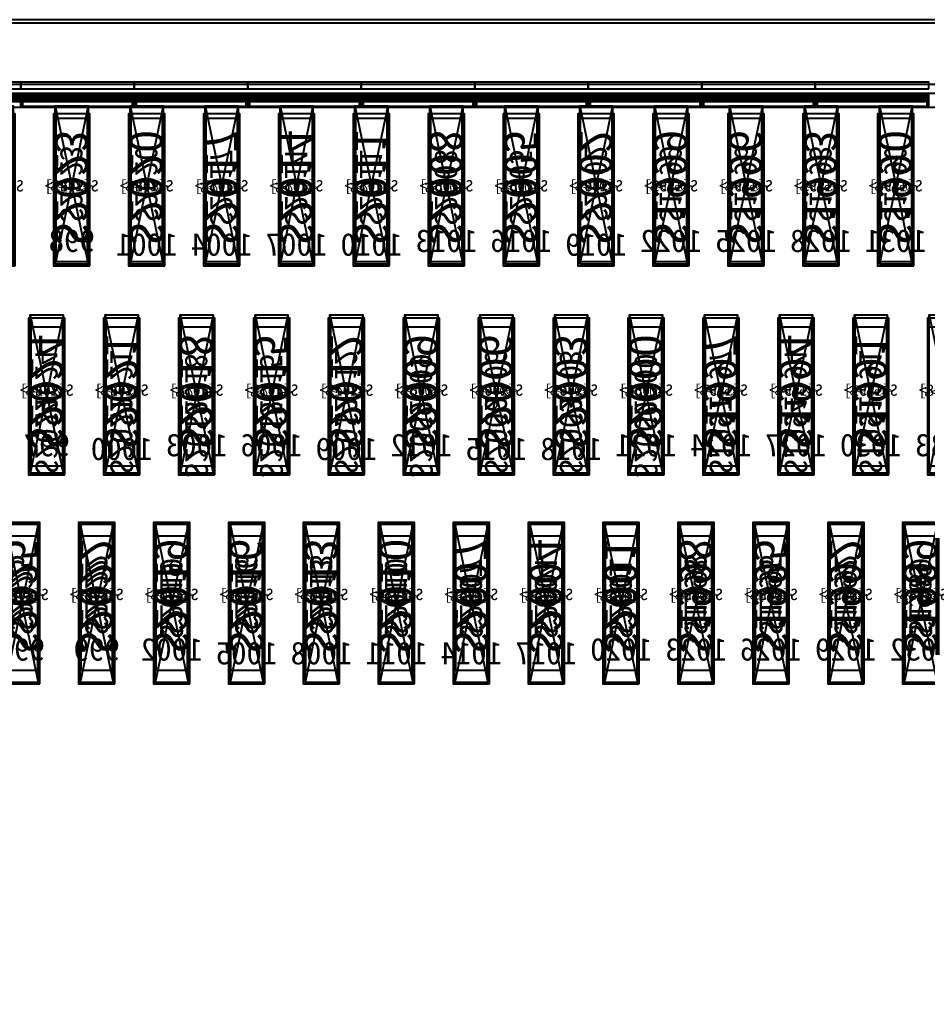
# Model space of a CAD drawing. Header units: millimetres. Extents: x 427 to 2444, y 137 to 817.
# Drawn here: x 1126.2464 to 1126.6462, y 301.2176 to 301.6514 of the extents above; entities that cross this region are included whole.
import ezdxf
from ezdxf.enums import TextEntityAlignment as Align

# ---------------------------------------------------------------- set-up
doc = ezdxf.new("R2010")
doc.units = ezdxf.units.MM
for name, color, linetype in [('L0', 211, 'Continuous'), ('L102', 91, 'Continuous'), ('L114', 213, 'Continuous'), ('L240', 60, 'Continuous'), ('L241', 200, 'Continuous'), ('L242', 51, 'Continuous'), ('L245', 53, 'Continuous'), ('L246', 93, 'Continuous'), ('L247', 13, 'Continuous'), ('L59', 140, 'Continuous'), ('L63', 4, 'Continuous'), ('L98', 150, 'Continuous')]:
    doc.layers.add(name, color=color, linetype=linetype)
doc.styles.add('txt', font='simhei.ttf')

# ---------------------------------------------------------------- blocks, each defined once
blk = doc.blocks.new('HX8394_F_PAD')
at = {"layer": 'L0'}
blk.add_lwpolyline([(-13.86, -0.4025), (-13.86, 0.4025), (13.86, 0.4025), (13.86, -0.4025), (-13.86, -0.4025)], close=True, dxfattribs=at)
at = {"layer": 'L241'}
blk.add_lwpolyline([(-13.9, -0.435), (-13.9, 0.435), (13.9, 0.435), (13.9, -0.435), (-13.9, -0.435)], close=True, dxfattribs=at)
at = {"layer": 'L242'}
for points in [[(9.008, 0.3285), (9.0065, 0.33), (9.0065, 0.392), (9.008, 0.3935), (9.021, 0.3935), (9.0225, 0.392), (9.0225, 0.33), (9.021, 0.3285), (9.008, 0.3285)], [(9.041, 0.3285), (9.0395, 0.33), (9.0395, 0.392), (9.041, 0.3935), (9.054, 0.3935), (9.0555, 0.392), (9.0555, 0.33), (9.054, 0.3285), (9.041, 0.3285)], [(9.074, 0.3285), (9.0725, 0.33), (9.0725, 0.392), (9.074, 0.3935), (9.087, 0.3935), (9.0885, 0.392), (9.0885, 0.33), (9.087, 0.3285), (9.074, 0.3285)], [(9.107, 0.3285), (9.1055, 0.33), (9.1055, 0.392), (9.107, 0.3935), (9.12, 0.3935), (9.1215, 0.392), (9.1215, 0.33), (9.12, 0.3285), (9.107, 0.3285)], [(9.14, 0.3285), (9.1385, 0.33), (9.1385, 0.392), (9.14, 0.3935), (9.153, 0.3935), (9.1545, 0.392), (9.1545, 0.33), (9.153, 0.3285), (9.14, 0.3285)], [(9.173, 0.3285), (9.1715, 0.33), (9.1715, 0.392), (9.173, 0.3935), (9.186, 0.3935), (9.1875, 0.392), (9.1875, 0.33), (9.186, 0.3285), (9.173, 0.3285)], [(9.206, 0.3285), (9.2045, 0.33), (9.2045, 0.392), (9.206, 0.3935), (9.219, 0.3935), (9.2205, 0.392), (9.2205, 0.33), (9.219, 0.3285), (9.206, 0.3285)], [(9.239, 0.3285), (9.2375, 0.33), (9.2375, 0.392), (9.239, 0.3935), (9.252, 0.3935), (9.2535, 0.392), (9.2535, 0.33), (9.252, 0.3285), (9.239, 0.3285)], [(9.272, 0.3285), (9.2705, 0.33), (9.2705, 0.392), (9.272, 0.3935), (9.285, 0.3935), (9.2865, 0.392), (9.2865, 0.33), (9.285, 0.3285), (9.272, 0.3285)], [(9.305, 0.3285), (9.3035, 0.33), (9.3035, 0.392), (9.305, 0.3935), (9.318, 0.3935), (9.3195, 0.392), (9.3195, 0.33), (9.318, 0.3285), (9.305, 0.3285)], [(9.338, 0.3285), (9.3365, 0.33), (9.3365, 0.392), (9.338, 0.3935), (9.351, 0.3935), (9.3525, 0.392), (9.3525, 0.33), (9.351, 0.3285), (9.338, 0.3285)], [(9.371, 0.3285), (9.3695, 0.33), (9.3695, 0.392), (9.371, 0.3935), (9.384, 0.3935), (9.3855, 0.392), (9.3855, 0.33), (9.384, 0.3285), (9.371, 0.3285)], [(9.019, 0.2385), (9.0175, 0.24), (9.0175, 0.302), (9.019, 0.3035), (9.032, 0.3035), (9.0335, 0.302), (9.0335, 0.24), (9.032, 0.2385), (9.019, 0.2385)], [(9.052, 0.2385), (9.0505, 0.24), (9.0505, 0.302), (9.052, 0.3035), (9.065, 0.3035), (9.0665, 0.302), (9.0665, 0.24), (9.065, 0.2385), (9.052, 0.2385)], [(9.085, 0.2385), (9.0835, 0.24), (9.0835, 0.302), (9.085, 0.3035), (9.098, 0.3035), (9.0995, 0.302), (9.0995, 0.24), (9.098, 0.2385), (9.085, 0.2385)], [(9.118, 0.2385), (9.1165, 0.24), (9.1165, 0.302), (9.118, 0.3035), (9.131, 0.3035), (9.1325, 0.302), (9.1325, 0.24), (9.131, 0.2385), (9.118, 0.2385)], [(9.151, 0.2385), (9.1495, 0.24), (9.1495, 0.302), (9.151, 0.3035), (9.164, 0.3035), (9.1655, 0.302), (9.1655, 0.24), (9.164, 0.2385), (9.151, 0.2385)], [(9.184, 0.2385), (9.1825, 0.24), (9.1825, 0.302), (9.184, 0.3035), (9.197, 0.3035), (9.1985, 0.302), (9.1985, 0.24), (9.197, 0.2385), (9.184, 0.2385)], [(9.217, 0.2385), (9.2155, 0.24), (9.2155, 0.302), (9.217, 0.3035), (9.23, 0.3035), (9.2315, 0.302), (9.2315, 0.24), (9.23, 0.2385), (9.217, 0.2385)], [(9.25, 0.2385), (9.2485, 0.24), (9.2485, 0.302), (9.25, 0.3035), (9.263, 0.3035), (9.2645, 0.302), (9.2645, 0.24), (9.263, 0.2385), (9.25, 0.2385)], [(9.283, 0.2385), (9.2815, 0.24), (9.2815, 0.302), (9.283, 0.3035), (9.296, 0.3035), (9.2975, 0.302), (9.2975, 0.24), (9.296, 0.2385), (9.283, 0.2385)], [(9.316, 0.2385), (9.3145, 0.24), (9.3145, 0.302), (9.316, 0.3035), (9.329, 0.3035), (9.3305, 0.302), (9.3305, 0.24), (9.329, 0.2385), (9.316, 0.2385)], [(9.349, 0.2385), (9.3475, 0.24), (9.3475, 0.302), (9.349, 0.3035), (9.362, 0.3035), (9.3635, 0.302), (9.3635, 0.24), (9.362, 0.2385), (9.349, 0.2385)], [(9.382, 0.2385), (9.3805, 0.24), (9.3805, 0.302), (9.382, 0.3035), (9.395, 0.3035), (9.3965, 0.302), (9.3965, 0.24), (9.395, 0.2385), (9.382, 0.2385)], [(8.997, 0.1485), (8.9955, 0.15), (8.9955, 0.212), (8.997, 0.2135), (9.01, 0.2135), (9.0115, 0.212), (9.0115, 0.15), (9.01, 0.1485), (8.997, 0.1485)], [(9.03, 0.1485), (9.0285, 0.15), (9.0285, 0.212), (9.03, 0.2135), (9.043, 0.2135), (9.0445, 0.212), (9.0445, 0.15), (9.043, 0.1485), (9.03, 0.1485)], [(9.063, 0.1485), (9.0615, 0.15), (9.0615, 0.212), (9.063, 0.2135), (9.076, 0.2135), (9.0775, 0.212), (9.0775, 0.15), (9.076, 0.1485), (9.063, 0.1485)], [(9.096, 0.1485), (9.0945, 0.15), (9.0945, 0.212), (9.096, 0.2135), (9.109, 0.2135), (9.1105, 0.212), (9.1105, 0.15), (9.109, 0.1485), (9.096, 0.1485)], [(9.129, 0.1485), (9.1275, 0.15), (9.1275, 0.212), (9.129, 0.2135), (9.142, 0.2135), (9.1435, 0.212), (9.1435, 0.15), (9.142, 0.1485), (9.129, 0.1485)], [(9.162, 0.1485), (9.1605, 0.15), (9.1605, 0.212), (9.162, 0.2135), (9.175, 0.2135), (9.1765, 0.212), (9.1765, 0.15), (9.175, 0.1485), (9.162, 0.1485)], [(9.195, 0.1485), (9.1935, 0.15), (9.1935, 0.212), (9.195, 0.2135), (9.208, 0.2135), (9.2095, 0.212), (9.2095, 0.15), (9.208, 0.1485), (9.195, 0.1485)], [(9.228, 0.1485), (9.2265, 0.15), (9.2265, 0.212), (9.228, 0.2135), (9.241, 0.2135), (9.2425, 0.212), (9.2425, 0.15), (9.241, 0.1485), (9.228, 0.1485)], [(9.261, 0.1485), (9.2595, 0.15), (9.2595, 0.212), (9.261, 0.2135), (9.274, 0.2135), (9.2755, 0.212), (9.2755, 0.15), (9.274, 0.1485), (9.261, 0.1485)], [(9.294, 0.1485), (9.2925, 0.15), (9.2925, 0.212), (9.294, 0.2135), (9.307, 0.2135), (9.3085, 0.212), (9.3085, 0.15), (9.307, 0.1485), (9.294, 0.1485)], [(9.327, 0.1485), (9.3255, 0.15), (9.3255, 0.212), (9.327, 0.2135), (9.34, 0.2135), (9.3415, 0.212), (9.3415, 0.15), (9.34, 0.1485), (9.327, 0.1485)], [(9.36, 0.1485), (9.3585, 0.15), (9.3585, 0.212), (9.36, 0.2135), (9.373, 0.2135), (9.3745, 0.212), (9.3745, 0.15), (9.373, 0.1485), (9.36, 0.1485)], [(9.393, 0.1485), (9.3915, 0.15), (9.3915, 0.212), (9.393, 0.2135), (9.406, 0.2135), (9.4075, 0.212), (9.4075, 0.15), (9.406, 0.1485), (9.393, 0.1485)]]:
    blk.add_lwpolyline(points, close=True, dxfattribs=at)
at = {"layer": 'L247', "style": 'txt'}
for s, p in [('S1990', (9.0145, 0.362666)), ('S1993', (9.0475, 0.362666)), ('S1996', (9.0805, 0.362666)), ('S1999', (9.1135, 0.362666)), ('S2002', (9.1465, 0.362666)), ('S2011', (9.2455, 0.361)), ('S2014', (9.2785, 0.361)), ('S2020', (9.3445, 0.362666)), ('S2023', (9.3775, 0.362666)), ('S2005', (9.1795, 0.361)), ('S2008', (9.2125, 0.361)), ('S2017', (9.3115, 0.361)), ('S1991', (9.0255, 0.272666)), ('S1994', (9.0585, 0.272666)), ('S1997', (9.0915, 0.272666)), ('S2000', (9.1245, 0.271)), ('S2003', (9.1575, 0.272666)), ('S2006', (9.1905, 0.272666)), ('S2009', (9.2235, 0.271)), ('S2012', (9.2565, 0.272666)), ('S2015', (9.2895, 0.271)), ('S2018', (9.3225, 0.271)), ('S2021', (9.3555, 0.272666)), ('S2024', (9.3885, 0.272666)), ('S1989', (9.0035, 0.181)), ('S1992', (9.0365, 0.182666)), ('S1995', (9.0695, 0.182666)), ('S1998', (9.1025, 0.182666)), ('S2001', (9.1355, 0.181)), ('S2004', (9.1685, 0.181)), ('S2007', (9.2015, 0.181)), ('S2010', (9.2345, 0.181)), ('S2013', (9.2675, 0.182666)), ('S2016', (9.3005, 0.182666)), ('S2019', (9.3335, 0.181)), ('S2022', (9.3665, 0.182666)), ('S2025', (9.3995, 0.182666))]:
    blk.add_text(s, height=0.01, rotation=90, dxfattribs=at).set_placement(p, align=Align.MIDDLE_CENTER)
blk = doc.blocks.new('NTBUMP_65X16')
at = {"layer": 'L242'}
blk.add_lwpolyline([(-0.008, -0.0325), (-0.008, 0.0325), (0.008, 0.0325), (0.008, -0.0325), (-0.008, -0.0325)], close=True, dxfattribs=at)
blk = doc.blocks.new('ILI9881C_AA_NTBUMP_PM_875UM')
at = {"layer": 'L241'}
blk.add_lwpolyline([(-13.92, -0.4375), (-13.92, 0.4375), (13.92, 0.4375), (13.92, -0.4375), (-13.92, -0.4375)], close=True, dxfattribs=at)
at = {"rotation": 180}
for p in [(9.0145, 0.365), (9.0475, 0.365), (9.0805, 0.365), (9.1135, 0.365), (9.1465, 0.365), (9.1795, 0.365), (9.2125, 0.365), (9.2455, 0.365), (9.2785, 0.365), (9.3115, 0.365), (9.3445, 0.365), (9.3775, 0.365), (9.0255, 0.275), (9.0585, 0.275), (9.0915, 0.275), (9.1245, 0.275), (9.1575, 0.275), (9.1905, 0.275), (9.2235, 0.275), (9.2565, 0.275), (9.2895, 0.275), (9.3225, 0.275), (9.3555, 0.275), (9.3885, 0.275), (9.0035, 0.185), (9.0365, 0.185), (9.0695, 0.185), (9.1025, 0.185), (9.1355, 0.185), (9.1685, 0.185), (9.2015, 0.185), (9.2345, 0.185), (9.2675, 0.185), (9.3005, 0.185), (9.3335, 0.185), (9.3665, 0.185), (9.3995, 0.185)]:
    blk.add_blockref('NTBUMP_65X16', p, dxfattribs=at)
at = {"layer": 'L246', "style": 'txt'}
for s, p in [('S1990', (9.0145, 0.365)), ('S1993', (9.0475, 0.365)), ('S1996', (9.0805, 0.365)), ('S1999', (9.1135, 0.365)), ('S2002', (9.1465, 0.365)), ('S2005', (9.1795, 0.365)), ('S2008', (9.2125, 0.365)), ('S2011', (9.2455, 0.365)), ('S2014', (9.2785, 0.365)), ('S2017', (9.3115, 0.365)), ('S2020', (9.3445, 0.365)), ('S2023', (9.3775, 0.365)), ('S1991', (9.0255, 0.275)), ('S1994', (9.0585, 0.275)), ('S1997', (9.0915, 0.275)), ('S2000', (9.1245, 0.275)), ('S2006', (9.1905, 0.275)), ('S2009', (9.2235, 0.275)), ('S2012', (9.2565, 0.275)), ('S2015', (9.2895, 0.275)), ('S2018', (9.3225, 0.275)), ('S2021', (9.3555, 0.275)), ('S2024', (9.3885, 0.275)), ('S2003', (9.1575, 0.275)), ('S1989', (9.0035, 0.185)), ('S1992', (9.0365, 0.185)), ('S1995', (9.0695, 0.185)), ('S1998', (9.1025, 0.185)), ('S2001', (9.1355, 0.185)), ('S2004', (9.1685, 0.185)), ('S2007', (9.2015, 0.185)), ('S2010', (9.2345, 0.185)), ('S2013', (9.2675, 0.185)), ('S2016', (9.3005, 0.185)), ('S2019', (9.3335, 0.185)), ('S2022', (9.3665, 0.185)), ('S2025', (9.3995, 0.185))]:
    blk.add_text(s, height=0.015, rotation=90, dxfattribs=at).set_placement(p, align=Align.MIDDLE_CENTER)
for s, p in [('1031', (9.0145, 0.341666)), ('1028', (9.0475, 0.341666)), ('1025', (9.0805, 0.341666)), ('1022', (9.1135, 0.341666)), ('1019', (9.1465, 0.34)), ('1016', (9.1795, 0.341666)), ('1013', (9.2125, 0.341666)), ('1010', (9.2455, 0.34)), ('1007', (9.2785, 0.34)), ('1004', (9.3115, 0.34)), ('1001', (9.3445, 0.34)), ('998', (9.3775, 0.341666)), ('1033', (8.9925, 0.251666)), ('1030', (9.0255, 0.251666)), ('1027', (9.0585, 0.251666)), ('1024', (9.0915, 0.251666)), ('1021', (9.1245, 0.251666)), ('1012', (9.2235, 0.251666)), ('1006', (9.2895, 0.251666)), ('1003', (9.3225, 0.251666)), ('997', (9.3885, 0.251666)), ('1018', (9.1575, 0.25)), ('1015', (9.1905, 0.25)), ('1009', (9.2565, 0.25)), ('1000', (9.3555, 0.25)), ('1032', (9.0035, 0.161666)), ('1029', (9.0365, 0.161666)), ('1026', (9.0695, 0.161666)), ('1023', (9.1025, 0.161666)), ('1020', (9.1355, 0.161666)), ('1017', (9.1685, 0.16)), ('1014', (9.2015, 0.16)), ('1011', (9.2345, 0.16)), ('1008', (9.2675, 0.16)), ('1005', (9.3005, 0.16)), ('1002', (9.3335, 0.161666)), ('999', (9.3665, 0.161666)), ('996', (9.3995, 0.161666))]:
    blk.add_text(s, height=0.01, dxfattribs=at).set_placement(p, align=Align.MIDDLE_CENTER)
blk = doc.blocks.new('OUT_3BUMP')
at = {"layer": 'L242'}
for points in [[(0, 0.206), (0, 0.271), (0.016, 0.271), (0.016, 0.206), (0, 0.206)], [(0.011, 0.116), (0.011, 0.181), (0.027, 0.181), (0.027, 0.116), (0.011, 0.116)], [(0.022, 0.026), (0.022, 0.091), (0.038, 0.091), (0.038, 0.026), (0.022, 0.026)]]:
    blk.add_lwpolyline(points, close=True, dxfattribs=at)
blk = doc.blocks.new('JD9365Z_PAD_20170829_Y880')
at = {"layer": 'L241'}
blk.add_lwpolyline([(-13.95, -0.41), (-13.95, 0.41), (13.95, 0.41), (13.95, -0.41), (-13.95, -0.41)], close=True, dxfattribs=at)
at = {"row_count": 1, "column_count": 372, "row_spacing": 0.245, "column_spacing": 0.033}
blk.add_blockref('OUT_3BUMP', (1.3835, 0.13), dxfattribs=at)
at = {"layer": 'L240', "style": 'txt'}
for s, p in [('S[1750]', (9.0145, 0.369333)), ('S[1753]', (9.0475, 0.369333)), ('S[1756]', (9.0805, 0.369333)), ('S[1759]', (9.1135, 0.369333)), ('S[1762]', (9.1465, 0.369333)), ('S[1765]', (9.1795, 0.369333)), ('S[1768]', (9.2125, 0.369333)), ('S[1771]', (9.2455, 0.369333)), ('S[1774]', (9.2785, 0.369333)), ('S[1777]', (9.3115, 0.369333)), ('S[1780]', (9.3445, 0.369333)), ('S[1783]', (9.3775, 0.369333)), ('S[1786]', (9.4105, 0.369333)), ('S[1748]', (8.9925, 0.279333)), ('S[1751]', (9.0255, 0.279333)), ('S[1754]', (9.0585, 0.279333)), ('S[1757]', (9.0915, 0.279333)), ('S[1760]', (9.1245, 0.279333)), ('S[1763]', (9.1575, 0.279333)), ('S[1766]', (9.1905, 0.279333)), ('S[1769]', (9.2235, 0.279333)), ('S[1772]', (9.2565, 0.279333)), ('S[1775]', (9.2895, 0.279333)), ('S[1778]', (9.3225, 0.279333)), ('S[1781]', (9.3555, 0.279333)), ('S[1784]', (9.3885, 0.279333)), ('S[1749]', (9.0035, 0.189333)), ('S[1752]', (9.0365, 0.189333)), ('S[1755]', (9.0695, 0.189333)), ('S[1758]', (9.1025, 0.189333)), ('S[1761]', (9.1355, 0.189333)), ('S[1764]', (9.1685, 0.189333)), ('S[1767]', (9.2015, 0.189333)), ('S[1770]', (9.2345, 0.189333)), ('S[1773]', (9.2675, 0.189333)), ('S[1776]', (9.3005, 0.189333)), ('S[1779]', (9.3335, 0.189333)), ('S[1782]', (9.3665, 0.189333)), ('S[1785]', (9.3995, 0.189333))]:
    blk.add_text(s, height=0.005, dxfattribs=at).set_placement(p, align=Align.MIDDLE_CENTER)
blk = doc.blocks.new('NV3052C3P_BUMP_ORI_20190911')
at = {"layer": 'L241'}
blk.add_lwpolyline([(-13.8, -0.398), (-13.8, 0.398), (13.8, 0.398), (13.8, -0.398), (-13.8, -0.398)], close=True, dxfattribs=at)
at = {"layer": 'L242'}
for points in [[(9.0065, 0.32), (9.0065, 0.385), (9.0225, 0.385), (9.0225, 0.32), (9.0065, 0.32)], [(9.0395, 0.32), (9.0395, 0.385), (9.0555, 0.385), (9.0555, 0.32), (9.0395, 0.32)], [(9.0725, 0.32), (9.0725, 0.385), (9.0885, 0.385), (9.0885, 0.32), (9.0725, 0.32)], [(9.1055, 0.32), (9.1055, 0.385), (9.1215, 0.385), (9.1215, 0.32), (9.1055, 0.32)], [(9.1385, 0.32), (9.1385, 0.385), (9.1545, 0.385), (9.1545, 0.32), (9.1385, 0.32)], [(9.1715, 0.32), (9.1715, 0.385), (9.1875, 0.385), (9.1875, 0.32), (9.1715, 0.32)], [(9.2045, 0.32), (9.2045, 0.385), (9.2205, 0.385), (9.2205, 0.32), (9.2045, 0.32)], [(9.2375, 0.32), (9.2375, 0.385), (9.2535, 0.385), (9.2535, 0.32), (9.2375, 0.32)], [(9.2705, 0.32), (9.2705, 0.385), (9.2865, 0.385), (9.2865, 0.32), (9.2705, 0.32)], [(9.3035, 0.32), (9.3035, 0.385), (9.3195, 0.385), (9.3195, 0.32), (9.3035, 0.32)], [(9.3365, 0.32), (9.3365, 0.385), (9.3525, 0.385), (9.3525, 0.32), (9.3365, 0.32)], [(9.3695, 0.32), (9.3695, 0.385), (9.3855, 0.385), (9.3855, 0.32), (9.3695, 0.32)], [(9.0175, 0.23), (9.0175, 0.295), (9.0335, 0.295), (9.0335, 0.23), (9.0175, 0.23)], [(9.0505, 0.23), (9.0505, 0.295), (9.0665, 0.295), (9.0665, 0.23), (9.0505, 0.23)], [(9.0835, 0.23), (9.0835, 0.295), (9.0995, 0.295), (9.0995, 0.23), (9.0835, 0.23)], [(9.1165, 0.23), (9.1165, 0.295), (9.1325, 0.295), (9.1325, 0.23), (9.1165, 0.23)], [(9.1495, 0.23), (9.1495, 0.295), (9.1655, 0.295), (9.1655, 0.23), (9.1495, 0.23)], [(9.1825, 0.23), (9.1825, 0.295), (9.1985, 0.295), (9.1985, 0.23), (9.1825, 0.23)], [(9.2155, 0.23), (9.2155, 0.295), (9.2315, 0.295), (9.2315, 0.23), (9.2155, 0.23)], [(9.2485, 0.23), (9.2485, 0.295), (9.2645, 0.295), (9.2645, 0.23), (9.2485, 0.23)], [(9.2815, 0.23), (9.2815, 0.295), (9.2975, 0.295), (9.2975, 0.23), (9.2815, 0.23)], [(9.3145, 0.23), (9.3145, 0.295), (9.3305, 0.295), (9.3305, 0.23), (9.3145, 0.23)], [(9.3475, 0.23), (9.3475, 0.295), (9.3635, 0.295), (9.3635, 0.23), (9.3475, 0.23)], [(9.3805, 0.23), (9.3805, 0.295), (9.3965, 0.295), (9.3965, 0.23), (9.3805, 0.23)], [(8.9955, 0.14), (8.9955, 0.205), (9.0115, 0.205), (9.0115, 0.14), (8.9955, 0.14)], [(9.0285, 0.14), (9.0285, 0.205), (9.0445, 0.205), (9.0445, 0.14), (9.0285, 0.14)], [(9.0615, 0.14), (9.0615, 0.205), (9.0775, 0.205), (9.0775, 0.14), (9.0615, 0.14)], [(9.0945, 0.14), (9.0945, 0.205), (9.1105, 0.205), (9.1105, 0.14), (9.0945, 0.14)], [(9.1275, 0.14), (9.1275, 0.205), (9.1435, 0.205), (9.1435, 0.14), (9.1275, 0.14)], [(9.1605, 0.14), (9.1605, 0.205), (9.1765, 0.205), (9.1765, 0.14), (9.1605, 0.14)], [(9.1935, 0.14), (9.1935, 0.205), (9.2095, 0.205), (9.2095, 0.14), (9.1935, 0.14)], [(9.2265, 0.14), (9.2265, 0.205), (9.2425, 0.205), (9.2425, 0.14), (9.2265, 0.14)], [(9.2595, 0.14), (9.2595, 0.205), (9.2755, 0.205), (9.2755, 0.14), (9.2595, 0.14)], [(9.2925, 0.14), (9.2925, 0.205), (9.3085, 0.205), (9.3085, 0.14), (9.2925, 0.14)], [(9.3255, 0.14), (9.3255, 0.205), (9.3415, 0.205), (9.3415, 0.14), (9.3255, 0.14)], [(9.3585, 0.14), (9.3585, 0.205), (9.3745, 0.205), (9.3745, 0.14), (9.3585, 0.14)], [(9.3915, 0.14), (9.3915, 0.205), (9.4075, 0.205), (9.4075, 0.14), (9.3915, 0.14)]]:
    blk.add_lwpolyline(points, close=True, dxfattribs=at)
at = {"layer": 'L245', "style": 'txt'}
for s, p in [('S<1990>', (9.014473, 0.353333)), ('S<1993>', (9.047473, 0.353333)), ('S<1996>', (9.080473, 0.353333)), ('S<1999>', (9.113473, 0.353333)), ('S<2002>', (9.146473, 0.353333)), ('S<2005>', (9.179473, 0.353333)), ('S<2008>', (9.212473, 0.353333)), ('S<2011>', (9.245473, 0.353333)), ('S<2014>', (9.278473, 0.353333)), ('S<2017>', (9.311473, 0.353333)), ('S<2020>', (9.344473, 0.353333)), ('S<2023>', (9.377473, 0.353333)), ('S<2026>', (9.410473, 0.353333)), ('S<1988>', (8.992473, 0.263333)), ('S<1991>', (9.025473, 0.263333)), ('S<1994>', (9.058473, 0.263333)), ('S<1997>', (9.091473, 0.263333)), ('S<2000>', (9.124473, 0.263333)), ('S<2003>', (9.157473, 0.263333)), ('S<2006>', (9.190473, 0.263333)), ('S<2009>', (9.223473, 0.263333)), ('S<2012>', (9.256473, 0.263333)), ('S<2015>', (9.289473, 0.263333)), ('S<2018>', (9.322473, 0.263333)), ('S<2021>', (9.355473, 0.263333)), ('S<2024>', (9.388473, 0.263333)), ('S<1989>', (9.003473, 0.173333)), ('S<1992>', (9.036473, 0.173333)), ('S<1995>', (9.069473, 0.173333)), ('S<1998>', (9.102473, 0.173333)), ('S<2001>', (9.135473, 0.173333)), ('S<2004>', (9.168473, 0.173333)), ('S<2007>', (9.201473, 0.173333)), ('S<2010>', (9.234473, 0.173333)), ('S<2013>', (9.267473, 0.173333)), ('S<2016>', (9.300473, 0.173333)), ('S<2019>', (9.333473, 0.173333)), ('S<2022>', (9.366473, 0.173333)), ('S<2025>', (9.399473, 0.173333))]:
    blk.add_text(s, height=0.005, dxfattribs=at).set_placement(p, align=Align.MIDDLE_CENTER)
blk = doc.blocks.new('BUMP_14_65')
at = {"layer": 'L242'}
blk.add_lwpolyline([(-0.007, -0.022), (-0.007, 0.043), (0.007, 0.043), (0.007, -0.022), (-0.007, -0.022)], close=True, dxfattribs=at)
blk = doc.blocks.new('FL11283_A_OTHER')
at = {"layer": 'L102'}
blk.add_lwpolyline([(0, 0), (0, 0.41), (13.86, 0.41), (13.86, 0), (0, 0)], close=True, dxfattribs=at)
at = {"layer": 'L241'}
blk.add_lwpolyline([(-13.86, -0.41), (-13.86, 0.41), (13.86, 0.41), (13.86, 0.404), (-13.854, 0.404), (-13.854, -0.404), (13.854, -0.404), (13.854, 0.404), (13.86, 0.404), (13.86, -0.41), (-13.86, -0.41)], close=True, dxfattribs=at)
at = {"layer": 'L59'}
blk.add_lwpolyline([(-13.86, -0.41), (-13.86, 0.41), (13.86, 0.41), (13.86, -0.41), (-13.86, -0.41)], close=True, dxfattribs=at)
for p in [(9.0145, 0.358), (9.0475, 0.358), (9.0805, 0.358), (9.1135, 0.358), (9.1465, 0.358), (9.1795, 0.358), (9.2125, 0.358), (9.2455, 0.358), (9.2785, 0.358), (9.3115, 0.358), (9.3445, 0.358), (9.3775, 0.358), (9.0255, 0.268), (9.0585, 0.268), (9.0915, 0.268), (9.1245, 0.268), (9.1575, 0.268), (9.1905, 0.268), (9.2235, 0.268), (9.2565, 0.268), (9.2895, 0.268), (9.3225, 0.268), (9.3555, 0.268), (9.3885, 0.268), (9.0035, 0.178), (9.0365, 0.178), (9.0695, 0.178), (9.1025, 0.178), (9.1355, 0.178), (9.1685, 0.178), (9.2015, 0.178), (9.2345, 0.178), (9.2675, 0.178), (9.3005, 0.178), (9.3335, 0.178), (9.3665, 0.178), (9.3995, 0.178)]:
    blk.add_blockref('BUMP_14_65', p)
at = {"layer": 'L102', "style": 'txt'}
for s, p in [('S1990', (9.0145, 0.370166)), ('S1993', (9.0475, 0.370166)), ('S1996', (9.0805, 0.370166)), ('S1999', (9.1135, 0.370166)), ('S2002', (9.1465, 0.370166)), ('S2020', (9.3445, 0.370166)), ('S2023', (9.3775, 0.370166)), ('S2005', (9.1795, 0.3685)), ('S2008', (9.2125, 0.3685)), ('S2011', (9.2455, 0.3685)), ('S2014', (9.2785, 0.3685)), ('S2017', (9.3115, 0.3685)), ('S1991', (9.0255, 0.259166)), ('S1994', (9.0585, 0.259166)), ('S1997', (9.0915, 0.259166)), ('S2000', (9.1245, 0.2575)), ('S2003', (9.1575, 0.259166)), ('S2006', (9.1905, 0.259166)), ('S2009', (9.2235, 0.2575)), ('S2012', (9.2565, 0.259166)), ('S2015', (9.2895, 0.2575)), ('S2018', (9.3225, 0.2575)), ('S2021', (9.3555, 0.259166)), ('S2024', (9.3885, 0.259166)), ('S1992', (9.0365, 0.188166)), ('S1995', (9.0695, 0.188166)), ('S1998', (9.1025, 0.188166)), ('S2013', (9.2675, 0.188166)), ('S2016', (9.3005, 0.188166)), ('S2022', (9.3665, 0.188166)), ('S2025', (9.3995, 0.188166)), ('S1989', (9.0035, 0.1865)), ('S2001', (9.1355, 0.1865)), ('S2004', (9.1685, 0.1865)), ('S2007', (9.2015, 0.1865)), ('S2010', (9.2345, 0.1865)), ('S2019', (9.3335, 0.1865))]:
    blk.add_text(s, height=0.01, rotation=90, dxfattribs=at).set_placement(p, align=Align.MIDDLE_CENTER)
blk = doc.blocks.new('GC9702_LCDPAD_BUMP')
at = {"layer": 'L242'}
blk.add_lwpolyline([(-0.008, -0.0325), (-0.008, 0.0325), (0.008, 0.0325), (0.008, -0.0325), (-0.008, -0.0325)], close=True, dxfattribs=at)
blk = doc.blocks.new('GC9702_BUMP_NOCOMPENSATION')
at = {"layer": 'L114', "const_width": 0.004}
for points in [[(9, 0.378), (9.05, 0.378)], [(9, 0.378), (9.05, 0.378)], [(9, 0.378), (9.05, 0.378)], [(9, 0.378), (9.05, 0.378)], [(9.05, 0.378), (9.1, 0.378)], [(9.05, 0.378), (9.1, 0.378)], [(9.05, 0.378), (9.1, 0.378)], [(9.05, 0.378), (9.1, 0.378)], [(9.1, 0.378), (9.15, 0.378)], [(9.1, 0.378), (9.15, 0.378)], [(9.1, 0.378), (9.15, 0.378)], [(9.1, 0.378), (9.15, 0.378)], [(9.15, 0.378), (9.2, 0.378)], [(9.15, 0.378), (9.2, 0.378)], [(9.15, 0.378), (9.2, 0.378)], [(9.15, 0.378), (9.2, 0.378)], [(9.2, 0.378), (9.25, 0.378)], [(9.2, 0.378), (9.25, 0.378)], [(9.2, 0.378), (9.25, 0.378)], [(9.2, 0.378), (9.25, 0.378)], [(9.25, 0.378), (9.3, 0.378)], [(9.25, 0.378), (9.3, 0.378)], [(9.25, 0.378), (9.3, 0.378)], [(9.25, 0.378), (9.3, 0.378)], [(9.3, 0.378), (9.35, 0.378)], [(9.3, 0.378), (9.35, 0.378)], [(9.3, 0.378), (9.35, 0.378)], [(9.3, 0.378), (9.35, 0.378)], [(9.35, 0.378), (9.4, 0.378)], [(9.35, 0.378), (9.4, 0.378)], [(9.35, 0.378), (9.4, 0.378)], [(9.35, 0.378), (9.4, 0.378)], [(9.4, 0.378), (9.45, 0.378)], [(9.4, 0.378), (9.45, 0.378)], [(9.4, 0.378), (9.45, 0.378)], [(9.4, 0.378), (9.45, 0.378)]]:
    blk.add_lwpolyline(points, dxfattribs=at)
at = {"layer": 'L114'}
for points in [[(9, 0.374), (9, 0.38), (9.05, 0.38), (9.05, 0.374), (9, 0.374)], [(9, 0.374), (9, 0.38), (9.05, 0.38), (9.05, 0.374), (9, 0.374)], [(9.00074, 0.37443), (9.00074, 0.379), (9.04918, 0.379), (9.04918, 0.37443), (9.00074, 0.37443)], [(9.00074, 0.37443), (9.00074, 0.379), (9.04918, 0.379), (9.04918, 0.37443), (9.00074, 0.37443)], [(9.05, 0.374), (9.05, 0.38), (9.1, 0.38), (9.1, 0.374), (9.05, 0.374)], [(9.05, 0.374), (9.05, 0.38), (9.1, 0.38), (9.1, 0.374), (9.05, 0.374)], [(9.05074, 0.37443), (9.05074, 0.379), (9.09918, 0.379), (9.09918, 0.37443), (9.05074, 0.37443)], [(9.05074, 0.37443), (9.05074, 0.379), (9.09918, 0.379), (9.09918, 0.37443), (9.05074, 0.37443)], [(9.1, 0.374), (9.1, 0.38), (9.15, 0.38), (9.15, 0.374), (9.1, 0.374)], [(9.1, 0.374), (9.1, 0.38), (9.15, 0.38), (9.15, 0.374), (9.1, 0.374)], [(9.10074, 0.37443), (9.10074, 0.379), (9.14918, 0.379), (9.14918, 0.37443), (9.10074, 0.37443)], [(9.10074, 0.37443), (9.10074, 0.379), (9.14918, 0.379), (9.14918, 0.37443), (9.10074, 0.37443)], [(9.15, 0.374), (9.15, 0.38), (9.2, 0.38), (9.2, 0.374), (9.15, 0.374)], [(9.15, 0.374), (9.15, 0.38), (9.2, 0.38), (9.2, 0.374), (9.15, 0.374)], [(9.15074, 0.37443), (9.15074, 0.379), (9.19918, 0.379), (9.19918, 0.37443), (9.15074, 0.37443)], [(9.15074, 0.37443), (9.15074, 0.379), (9.19918, 0.379), (9.19918, 0.37443), (9.15074, 0.37443)], [(9.2, 0.374), (9.2, 0.38), (9.25, 0.38), (9.25, 0.374), (9.2, 0.374)], [(9.2, 0.374), (9.2, 0.38), (9.25, 0.38), (9.25, 0.374), (9.2, 0.374)], [(9.20074, 0.37443), (9.20074, 0.379), (9.24918, 0.379), (9.24918, 0.37443), (9.20074, 0.37443)], [(9.20074, 0.37443), (9.20074, 0.379), (9.24918, 0.379), (9.24918, 0.37443), (9.20074, 0.37443)], [(9.25, 0.374), (9.25, 0.38), (9.3, 0.38), (9.3, 0.374), (9.25, 0.374)], [(9.25, 0.374), (9.25, 0.38), (9.3, 0.38), (9.3, 0.374), (9.25, 0.374)], [(9.25074, 0.37443), (9.25074, 0.379), (9.29918, 0.379), (9.29918, 0.37443), (9.25074, 0.37443)], [(9.25074, 0.37443), (9.25074, 0.379), (9.29918, 0.379), (9.29918, 0.37443), (9.25074, 0.37443)], [(9.3, 0.374), (9.3, 0.38), (9.35, 0.38), (9.35, 0.374), (9.3, 0.374)], [(9.3, 0.374), (9.3, 0.38), (9.35, 0.38), (9.35, 0.374), (9.3, 0.374)], [(9.30074, 0.37443), (9.30074, 0.379), (9.34918, 0.379), (9.34918, 0.37443), (9.30074, 0.37443)], [(9.30074, 0.37443), (9.30074, 0.379), (9.34918, 0.379), (9.34918, 0.37443), (9.30074, 0.37443)], [(9.35, 0.374), (9.35, 0.38), (9.4, 0.38), (9.4, 0.374), (9.35, 0.374)], [(9.35, 0.374), (9.35, 0.38), (9.4, 0.38), (9.4, 0.374), (9.35, 0.374)], [(9.35074, 0.37443), (9.35074, 0.379), (9.39918, 0.379), (9.39918, 0.37443), (9.35074, 0.37443)], [(9.35074, 0.37443), (9.35074, 0.379), (9.39918, 0.379), (9.39918, 0.37443), (9.35074, 0.37443)], [(9.4, 0.374), (9.4, 0.38), (9.45, 0.38), (9.45, 0.374), (9.4, 0.374)], [(9.4, 0.374), (9.4, 0.38), (9.45, 0.38), (9.45, 0.374), (9.4, 0.374)]]:
    blk.add_lwpolyline(points, close=True, dxfattribs=at)
at = {"layer": 'L241'}
for points in [[(9, 0.382), (9, 0.385), (9.05, 0.385), (9.05, 0.382), (9, 0.382)], [(9, 0.382), (9, 0.385), (9.05, 0.385), (9.05, 0.382), (9, 0.382)], [(9.05, 0.382), (9.05, 0.385), (9.1, 0.385), (9.1, 0.382), (9.05, 0.382)], [(9.05, 0.382), (9.05, 0.385), (9.1, 0.385), (9.1, 0.382), (9.05, 0.382)], [(9.1, 0.382), (9.1, 0.385), (9.15, 0.385), (9.15, 0.382), (9.1, 0.382)], [(9.1, 0.382), (9.1, 0.385), (9.15, 0.385), (9.15, 0.382), (9.1, 0.382)], [(9.15, 0.382), (9.15, 0.385), (9.2, 0.385), (9.2, 0.382), (9.15, 0.382)], [(9.15, 0.382), (9.15, 0.385), (9.2, 0.385), (9.2, 0.382), (9.15, 0.382)], [(9.2, 0.382), (9.2, 0.385), (9.25, 0.385), (9.25, 0.382), (9.2, 0.382)], [(9.2, 0.382), (9.2, 0.385), (9.25, 0.385), (9.25, 0.382), (9.2, 0.382)], [(9.25, 0.382), (9.25, 0.385), (9.3, 0.385), (9.3, 0.382), (9.25, 0.382)], [(9.25, 0.382), (9.25, 0.385), (9.3, 0.385), (9.3, 0.382), (9.25, 0.382)], [(9.3, 0.382), (9.3, 0.385), (9.35, 0.385), (9.35, 0.382), (9.3, 0.382)], [(9.3, 0.382), (9.3, 0.385), (9.35, 0.385), (9.35, 0.382), (9.3, 0.382)], [(9.35, 0.382), (9.35, 0.385), (9.4, 0.385), (9.4, 0.382), (9.35, 0.382)], [(9.35, 0.382), (9.35, 0.385), (9.4, 0.385), (9.4, 0.382), (9.35, 0.382)], [(9.4, 0.382), (9.4, 0.385), (9.45, 0.385), (9.45, 0.382), (9.4, 0.382)], [(9.4, 0.382), (9.4, 0.385), (9.45, 0.385), (9.45, 0.382), (9.4, 0.382)]]:
    blk.add_lwpolyline(points, close=True, dxfattribs=at)
at = {"row_count": 1, "column_count": 413, "row_spacing": 0.065, "column_spacing": 0.033}
for p in [(0.0055, 0.3365), (0.0165, 0.2445), (0.0275, 0.1525)]:
    blk.add_blockref('GC9702_LCDPAD_BUMP', p, dxfattribs=at)
at = {"layer": 'L98', "style": 'txt'}
for s, p in [('S<1990>', (9.0145, 0.33917)), ('S<1993>', (9.0475, 0.33917)), ('S<1996>', (9.0805, 0.33917)), ('S<1999>', (9.1135, 0.33917)), ('S<2002>', (9.1465, 0.33917)), ('S<2005>', (9.1795, 0.3385)), ('S<2008>', (9.2125, 0.3385)), ('S<2011>', (9.2455, 0.3385)), ('S<2014>', (9.2785, 0.3385)), ('S<2017>', (9.3115, 0.3385)), ('S<2020>', (9.3445, 0.33917)), ('S<2023>', (9.3775, 0.33917)), ('S<1988>', (8.9925, 0.2485)), ('S<1991>', (9.0255, 0.24917)), ('S<1994>', (9.0585, 0.24917)), ('S<1997>', (9.0915, 0.24917)), ('S<2000>', (9.1245, 0.2485)), ('S<2003>', (9.1575, 0.24917)), ('S<2006>', (9.1905, 0.24917)), ('S<2009>', (9.2235, 0.24917)), ('S<2012>', (9.2565, 0.24917)), ('S<2015>', (9.2895, 0.2485)), ('S<2018>', (9.3225, 0.2485)), ('S<2021>', (9.3555, 0.24917)), ('S<2024>', (9.3885, 0.24917)), ('S<1989>', (9.0035, 0.15917)), ('S<1992>', (9.0365, 0.15917)), ('S<1995>', (9.0695, 0.15917)), ('S<1998>', (9.1025, 0.15917)), ('S<2001>', (9.1355, 0.1585)), ('S<2004>', (9.1685, 0.1585)), ('S<2007>', (9.2015, 0.1585)), ('S<2010>', (9.2345, 0.1585)), ('S<2013>', (9.2675, 0.15917)), ('S<2016>', (9.3005, 0.15917)), ('S<2019>', (9.3335, 0.15917)), ('S<2022>', (9.3665, 0.15917)), ('S<2025>', (9.3995, 0.15917))]:
    blk.add_text(s, height=0.004, rotation=180, dxfattribs=at).set_placement(p, align=Align.MIDDLE_CENTER)
blk = doc.blocks.new('IC_GDS_ALL')
for name, p in [('HX8394_F_PAD', (0, 0.004)), ('ILI9881C_AA_NTBUMP_PM_875UM', (0, 0)), ('GC9702_BUMP_NOCOMPENSATION', (0, 0.0265)), ('NV3052C3P_BUMP_ORI_20190911', (0, 0.0125)), ('JD9365Z_PAD_20170829_Y880', (0, -0.0035)), ('FL11283_A_OTHER', (0, -0.0035))]:
    blk.add_blockref(name, p)
blk = doc.blocks.new('OUTPUT_PAD_SD')
at = {"color": 5, "linetype": 'Continuous'}
blk.add_lwpolyline([(0.00225, 0.078), (0.01675, 0.00825), (0.01675, 0.078), (0.00225, 0.00825)], dxfattribs=at)
at = {"layer": 'L63', "color": 5}
blk.add_lwpolyline([(0.00225, 0.00825), (0.00225, 0.078), (0.01675, 0.078), (0.01675, 0.00825), (0.00225, 0.00825)], close=True, dxfattribs=at)
blk = doc.blocks.new('OUTPUT_PAD_GATE')
at = {"color": 5, "linetype": 'Continuous'}
blk.add_lwpolyline([(0.00175, 0.07125), (0.01625, 0.0015), (0.01625, 0.07125), (0.00175, 0.0015)], dxfattribs=at)
at = {"layer": 'L63', "color": 5}
blk.add_lwpolyline([(0.00175, 0.0015), (0.00175, 0.07125), (0.01625, 0.07125), (0.01625, 0.0015), (0.00175, 0.0015)], close=True, dxfattribs=at)
blk = doc.blocks.new('IC_PAD_ALL')
at = {"row_count": 1, "row_spacing": 0.0685, "column_spacing": 0.066}
for name, p, column_count in [('OUTPUT_PAD_GATE', (0.004, 0.68425), 414), ('OUTPUT_PAD_SD', (0.0365, 0.6775), 414), ('OUTPUT_PAD_GATE', (0.026, 0.59225), 414), ('OUTPUT_PAD_SD', (0.0585, 0.5855), 413), ('OUTPUT_PAD_GATE', (-0.018, 0.5), 414), ('OUTPUT_PAD_SD', (0.0145, 0.49325), 414)]:
    blk.add_blockref(name, p, dxfattribs=dict(at, column_count=column_count))
blk = doc.blocks.new('IC_ALL')
at = {"yscale": -1, "rotation": 180}
blk.add_blockref('IC_GDS_ALL', (14, 0.4375), dxfattribs=at)
blk.add_blockref('IC_PAD_ALL', (0.3525, 0.083))
blk = doc.blocks.new('IC_FPC_OLB_ALL')
blk.add_blockref('IC_ALL', (1.188, 1.0245))

msp = doc.modelspace()

# ---------------------------------------------------------------- block references
msp.add_blockref('IC_FPC_OLB_ALL', (1120.45883, 299.75037))

doc.saveas('drawing.dxf')
